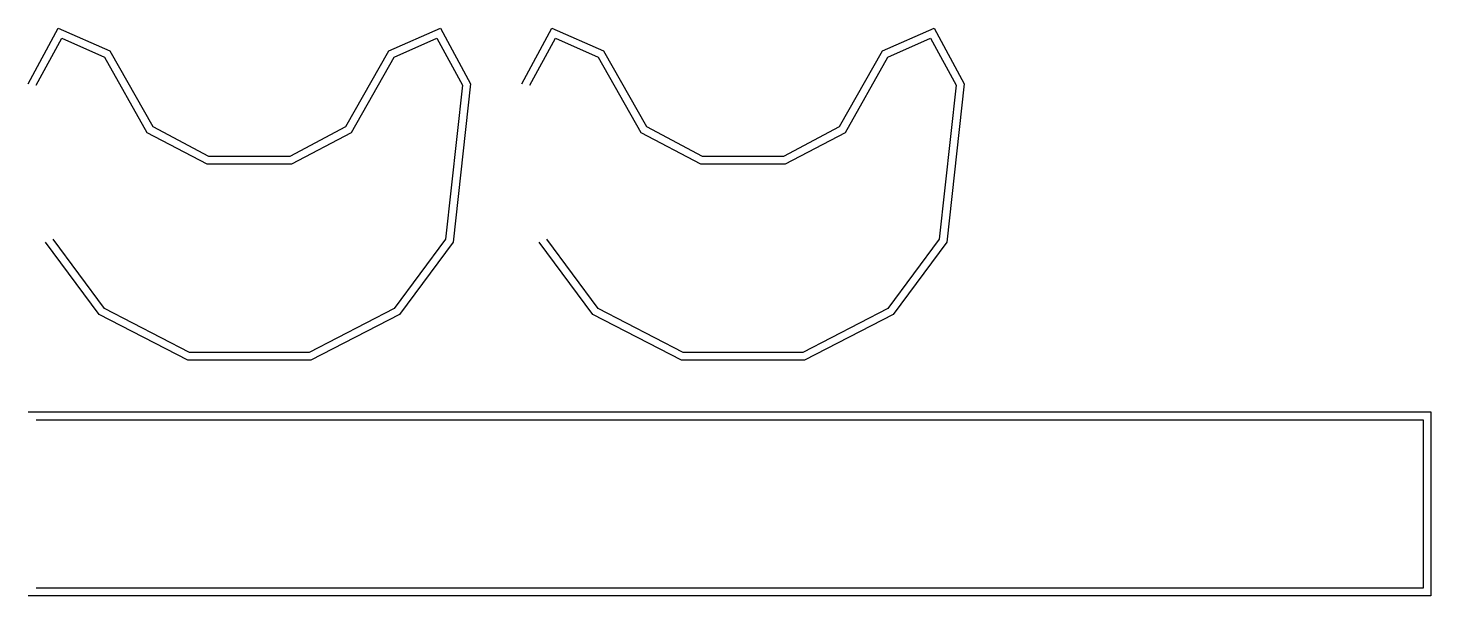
# Model space of a CAD drawing. Header units: millimetres. Extents: x -7 to 1243, y -497 to 9.
import ezdxf

# ---------------------------------------------------------------- set-up
doc = ezdxf.new("R2010")
doc.units = ezdxf.units.MM

msp = doc.modelspace()

# ---------------------------------------------------------------- linework, layer by layer
for points in [[(-7.1991, -40.5893), (19.7273, 9.012), (65.7517, -11.3356), (103.8807, -78.7637), (153.7296, -105), (226.2704, -105), (276.1193, -78.7637), (314.2483, -11.3356), (360.2727, 9.012), (387.1991, -40.5893), (371.5495, -181.8474), (323.8568, -246.2743), (244.8989, -287), (135.1011, -287), (56.1432, -246.2743), (8.4505, -181.8474)], [(0, -42), (22.8, 0), (60.8, -16.8), (98.8, -84), (152, -112), (228, -112), (281.2, -84), (319.2, -16.8), (357.2, 0), (380, -42), (364.8, -179.2), (319.2, -240.8), (243.2, -280), (136.8, -280), (60.8, -240.8), (15.2, -179.2)], [(432.8009, -40.5893), (459.7273, 9.012), (505.7517, -11.3356), (543.8807, -78.7637), (593.7296, -105), (666.2704, -105), (716.1193, -78.7637), (754.2483, -11.3356), (800.2727, 9.012), (827.1991, -40.5893), (811.5495, -181.8474), (763.8568, -246.2743), (684.8989, -287), (575.1011, -287), (496.1432, -246.2743), (448.4505, -181.8474)], [(440, -42), (462.8, 0), (500.8, -16.8), (538.8, -84), (592, -112), (668, -112), (721.2, -84), (759.2, -16.8), (797.2, 0), (820, -42), (804.8, -179.2), (759.2, -240.8), (683.2, -280), (576.8, -280), (500.8, -240.8), (455.2, -179.2)], [(-7, -333), (1243.1021, -333), (1243.1021, -497), (-7, -497)], [(0, -340), (1236.1021, -340), (1236.1021, -490), (0, -490)]]:
    msp.add_lwpolyline(points)

doc.saveas('drawing.dxf')
